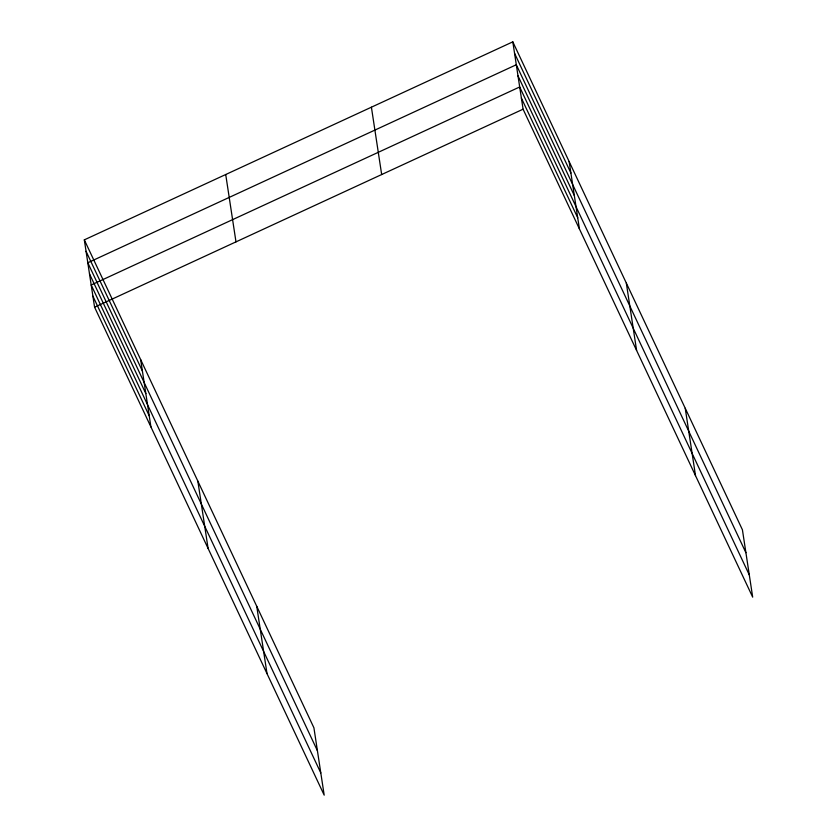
<?xml version="1.0" encoding="UTF-8"?>
<svg xmlns="http://www.w3.org/2000/svg" width="837" height="837" viewBox="0 0 837 837"><rect width="100%" height="100%" fill="white"/><g stroke="black" fill="none" stroke-linecap="round" stroke-linejoin="round"><path stroke-width="1.26" d="M84.317 239.863L313.917 727.803L324.191 795.15L94.581 307.21L84.317 239.863L512.809 41.85L742.419 529.79L752.683 597.137L523.083 109.197L512.809 41.85M94.581 307.21L523.083 109.197M514.556 53.296L570.897 173.039M745.903 552.692L516.303 64.752L87.801 262.755L317.411 750.695M517.998 75.864L574.339 195.596M749.293 574.914L519.693 86.975L91.191 284.988L320.801 772.928M521.388 98.086L577.729 217.819M86.065 251.309L142.405 371.042M89.496 273.877L145.847 393.61M92.886 296.099L149.227 415.832M685.241 408.278L695.505 475.636M626.327 283.094L636.601 350.441M569.15 161.583L579.424 228.94M371.408 107.199L381.672 174.546M225.718 174.514L235.982 241.872M256.739 606.291L267.013 673.639M197.835 481.108L208.099 548.455M140.658 359.596L150.922 426.943"/></g></svg>
